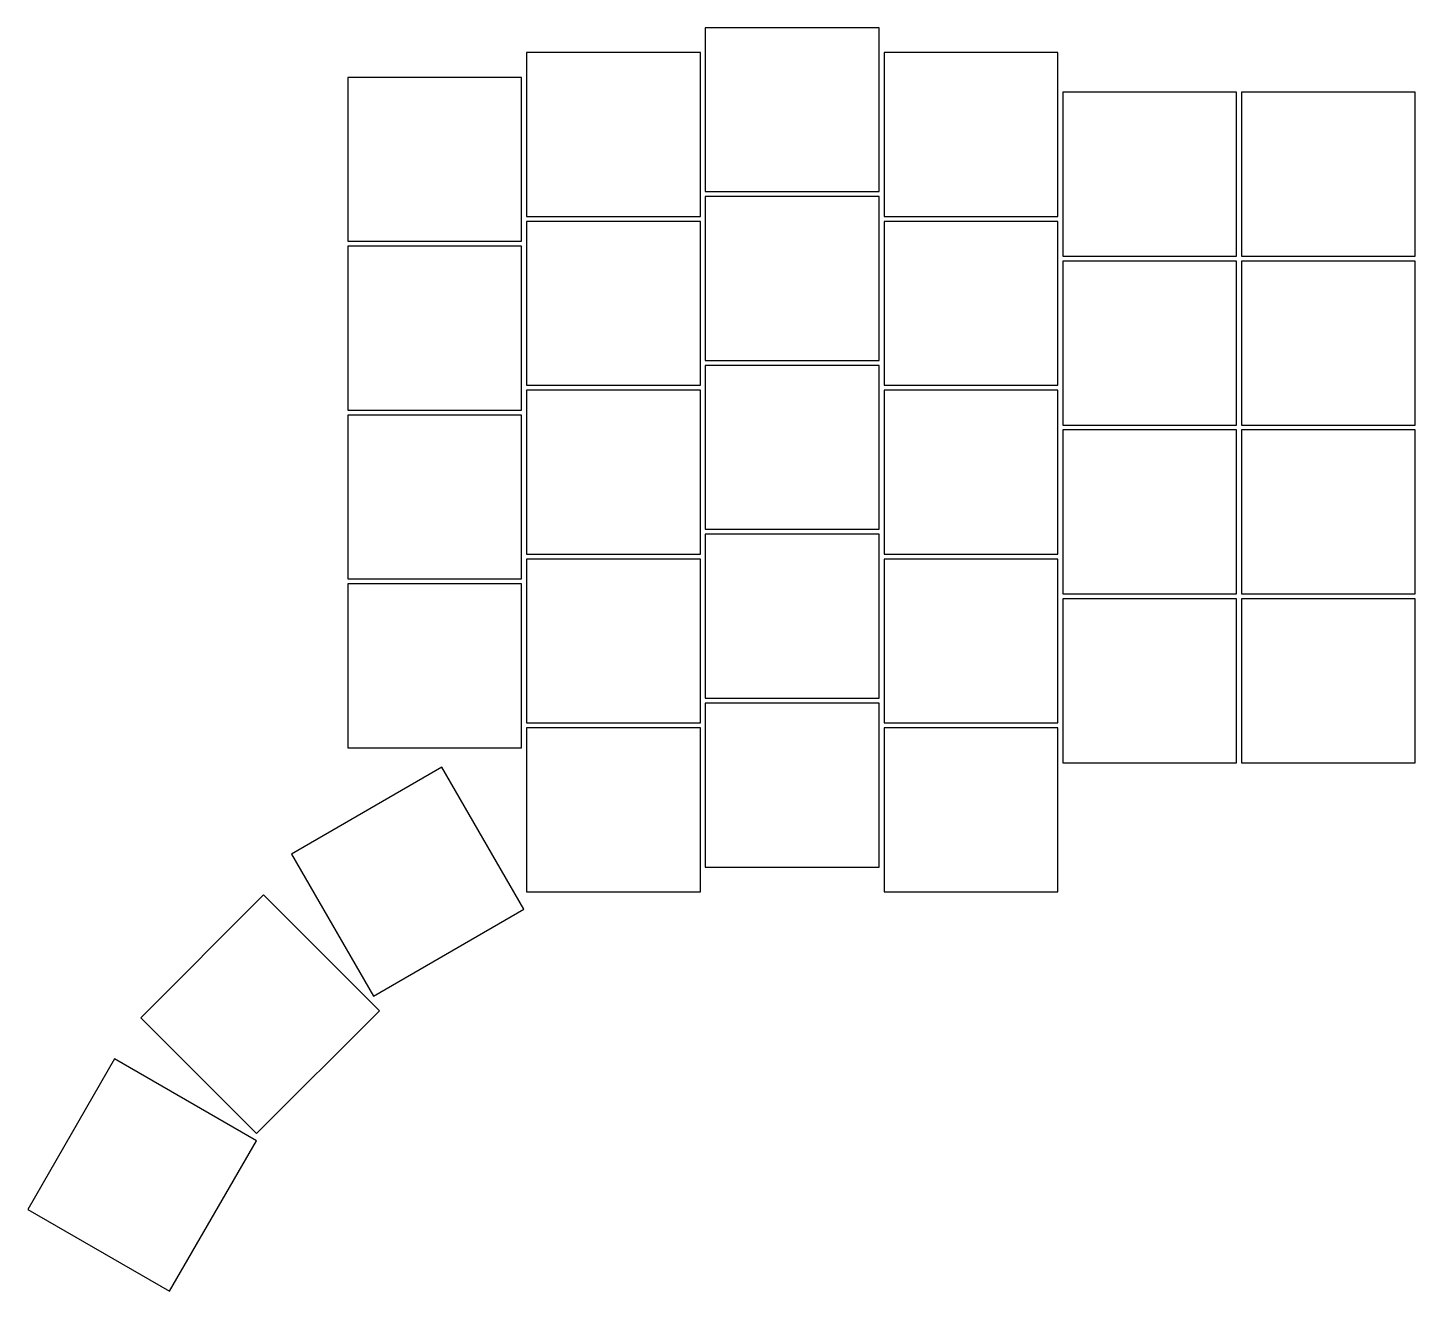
# Model space of a CAD drawing. Header units: millimetres. Extents: x 249 to 389, y -144 to -17.
import ezdxf

# ---------------------------------------------------------------- set-up
doc = ezdxf.new("R2010")
doc.units = ezdxf.units.MM

msp = doc.modelspace()

# ---------------------------------------------------------------- linework, layer by layer
for p, q in [((334.75, -17.25), (317.25, -17.25)), ((317.25, -17.25), (317.25, -33.75)), ((334.75, -33.75), (334.75, -17.25)), ((316.75, -19.75), (299.25, -19.75)), ((299.25, -19.75), (299.25, -36.25)), ((316.75, -36.25), (316.75, -19.75)), ((352.75, -19.75), (335.25, -19.75)), ((335.25, -19.75), (335.25, -36.25)), ((352.75, -36.25), (352.75, -19.75)), ((298.75, -22.25), (281.25, -22.25)), ((281.25, -22.25), (281.25, -38.75)), ((298.75, -38.75), (298.75, -22.25)), ((370.75, -23.75), (353.25, -23.75)), ((353.25, -23.75), (353.25, -40.25)), ((370.75, -40.25), (370.75, -23.75)), ((388.75, -23.75), (371.25, -23.75)), ((371.25, -23.75), (371.25, -40.25)), ((388.75, -40.25), (388.75, -23.75)), ((317.25, -33.75), (334.75, -33.75)), ((334.75, -34.25), (317.25, -34.25)), ((317.25, -34.25), (317.25, -50.75)), ((334.75, -50.75), (334.75, -34.25)), ((299.25, -36.25), (316.75, -36.25)), ((335.25, -36.25), (352.75, -36.25)), ((316.75, -36.75), (299.25, -36.75)), ((299.25, -36.75), (299.25, -53.25)), ((316.75, -53.25), (316.75, -36.75)), ((352.75, -36.75), (335.25, -36.75)), ((335.25, -36.75), (335.25, -53.25)), ((352.75, -53.25), (352.75, -36.75)), ((281.25, -38.75), (298.75, -38.75)), ((298.75, -39.25), (281.25, -39.25)), ((281.25, -39.25), (281.25, -55.75)), ((298.75, -55.75), (298.75, -39.25)), ((353.25, -40.25), (370.75, -40.25)), ((371.25, -40.25), (388.75, -40.25)), ((370.75, -40.75), (353.25, -40.75)), ((353.25, -40.75), (353.25, -57.25)), ((370.75, -57.25), (370.75, -40.75)), ((388.75, -40.75), (371.25, -40.75)), ((371.25, -40.75), (371.25, -57.25)), ((388.75, -57.25), (388.75, -40.75)), ((317.25, -50.75), (334.75, -50.75)), ((334.75, -51.25), (317.25, -51.25)), ((317.25, -51.25), (317.25, -67.75)), ((334.75, -67.75), (334.75, -51.25)), ((299.25, -53.25), (316.75, -53.25)), ((316.75, -53.75), (299.25, -53.75)), ((299.25, -53.75), (299.25, -70.25)), ((316.75, -70.25), (316.75, -53.75)), ((335.25, -53.25), (352.75, -53.25)), ((352.75, -53.75), (335.25, -53.75)), ((335.25, -53.75), (335.25, -70.25)), ((352.75, -70.25), (352.75, -53.75)), ((281.25, -55.75), (298.75, -55.75)), ((298.75, -56.25), (281.25, -56.25)), ((281.25, -56.25), (281.25, -72.75)), ((298.75, -72.75), (298.75, -56.25)), ((353.25, -57.25), (370.75, -57.25)), ((371.25, -57.25), (388.75, -57.25)), ((370.75, -57.75), (353.25, -57.75)), ((353.25, -57.75), (353.25, -74.25)), ((370.75, -74.25), (370.75, -57.75)), ((388.75, -57.75), (371.25, -57.75)), ((371.25, -57.75), (371.25, -74.25)), ((388.75, -74.25), (388.75, -57.75)), ((317.25, -67.75), (334.75, -67.75)), ((334.75, -68.25), (317.25, -68.25)), ((317.25, -68.25), (317.25, -84.75)), ((334.75, -84.75), (334.75, -68.25)), ((299.25, -70.25), (316.75, -70.25)), ((316.75, -70.75), (299.25, -70.75)), ((299.25, -70.75), (299.25, -87.25)), ((316.75, -87.25), (316.75, -70.75)), ((335.25, -70.25), (352.75, -70.25)), ((352.75, -70.75), (335.25, -70.75)), ((335.25, -70.75), (335.25, -87.25)), ((352.75, -87.25), (352.75, -70.75)), ((281.25, -72.75), (298.75, -72.75)), ((298.75, -73.25), (281.25, -73.25)), ((281.25, -73.25), (281.25, -89.75)), ((298.75, -89.75), (298.75, -73.25)), ((353.25, -74.25), (370.75, -74.25)), ((370.75, -74.75), (353.25, -74.75)), ((353.25, -74.75), (353.25, -91.25)), ((370.75, -91.25), (370.75, -74.75)), ((371.25, -74.25), (388.75, -74.25)), ((388.75, -74.75), (371.25, -74.75)), ((371.25, -74.75), (371.25, -91.25)), ((388.75, -91.25), (388.75, -74.75)), ((317.25, -84.75), (334.75, -84.75)), ((334.75, -85.25), (317.25, -85.25)), ((317.25, -85.25), (317.25, -101.75)), ((334.75, -101.75), (334.75, -85.25)), ((299.25, -87.25), (316.75, -87.25)), ((316.75, -87.75), (299.25, -87.75)), ((299.25, -87.75), (299.25, -104.25)), ((316.75, -104.25), (316.75, -87.75)), ((335.25, -87.25), (352.75, -87.25)), ((352.75, -87.75), (335.25, -87.75)), ((335.25, -87.75), (335.25, -104.25)), ((352.75, -104.25), (352.75, -87.75)), ((281.25, -89.75), (298.75, -89.75)), ((290.72, -91.71), (275.57, -100.46)), ((298.97, -106), (290.72, -91.71)), ((353.25, -91.25), (370.75, -91.25)), ((371.25, -91.25), (388.75, -91.25)), ((275.57, -100.46), (283.82, -114.75)), ((317.25, -101.75), (334.75, -101.75)), ((272.77, -104.55), (260.39, -116.92)), ((284.43, -116.22), (272.77, -104.55)), ((299.25, -104.25), (316.75, -104.25)), ((335.25, -104.25), (352.75, -104.25)), ((283.82, -114.75), (298.97, -106)), ((260.39, -116.92), (272.06, -128.59)), ((272.06, -128.59), (284.43, -116.22)), ((257.76, -121.06), (249.01, -136.22)), ((272.05, -129.31), (257.76, -121.06)), ((263.3, -144.47), (272.05, -129.31)), ((249.01, -136.22), (263.3, -144.47))]:
    msp.add_line(p, q)

doc.saveas('drawing.dxf')
